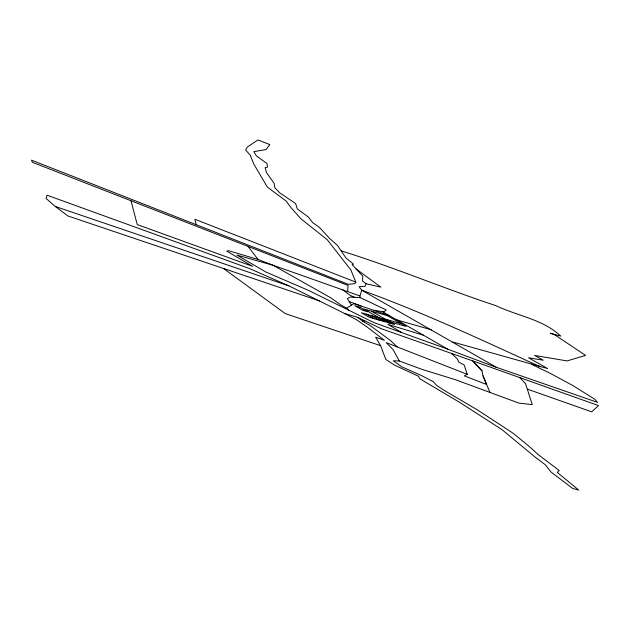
<?xml version="1.0" encoding="UTF-8"?>
<svg xmlns="http://www.w3.org/2000/svg" width="630" height="630" viewBox="0 0 630 630"><rect width="100%" height="100%" fill="white"/><g stroke="black" fill="none" stroke-linecap="round" stroke-linejoin="round"><path stroke-width="0.94" d="M347.642 291.611L348.043 285.414L32.374 162.28L31.5 160.146L348.311 284.319L354.832 283.673L355.793 282.114L350.91 270.034L327.183 239.652L300.904 218.799L291.013 207.632L286.193 201.112L267.309 187.008L253.756 163.973L250.283 155.224L245.637 150.066L247.259 147.081L257.954 139.939L269.829 144.585L266.017 149.594L253.819 151.609L256.402 155.893L266.955 163.516L267.53 167.1L265.135 167.627L266.466 172.51L274.129 183.385L274.9 187.795L279.885 192.953L295.627 203.553L297.321 208.908L308.527 217.185L312.669 222.626L319.386 227.391L330.018 238.888L337.436 245.361L345.87 257.851L353.501 264.135L352.186 264.647L362.817 276.239L362.526 280.996L366.061 283.728L380.851 287.146L356.147 268.971M373.952 310.362L384.103 311.818L386.206 309.928L360.242 297.628L359.911 295.942L361.785 290.225L359.076 286.705L365.132 286.256L366.061 283.728M130.985 200.702L137.238 224.564L252.606 266.348L226.713 251.094L228.619 250.74L258.009 259.45L273.05 265.254L330.931 297.911L340.743 304.873L346.587 308.172L353.997 303.628L389.033 315.441M451.308 353.359L457.223 358.809L458.979 362.226L464.16 364.967L467.247 374.307L464.349 375.882L486.58 384.481L482.99 375.827L481.989 370.849L472.697 360.895L381 328.592L358.139 317.622M319.662 300.943L67.827 215.932L54.345 205.726L46.084 198.411L47.1 195.206L249.511 268.553L288.886 285.863L344.76 313.559L357.808 317.363L362.667 321.166L364.723 320.875M351.43 305.204L347.343 298.589L350.327 297.045L360.242 297.628M481.989 370.849L472.689 360.888L519.805 377.614L525.507 383.599L532.24 404.633L519.01 403.137L455.781 379.827L422.415 369.503L399.318 361.022L393.246 360.746L401.751 366.802L421.565 375.606L433.314 381.685L436.59 385.402L445.205 390.986L477.154 409.752L512.899 433.086L528.909 446.15L538.107 454.49L559.227 470.523L557.266 472.39L578.71 490.061L572.717 488.47L550.896 471.917L545.32 464.767L535.508 457.411L501.937 429.605L459.357 402.176L419.848 378.795L418.58 376.283L394.474 365.109L385.796 359.407L380.622 345.689L375.645 337.192L384.371 340.294L367.566 327.372L356.848 319.945L344.76 313.559M452.852 342.027L547.549 368.534L528.546 357.777L543.225 360.21L534.602 355.43L567 360.919L585.609 355.407L555.188 335.113L550.25 333.183L560.755 336.105C542.776 319.15 517.545 316.063 495.936 305.652C443.93 288.54 393.49 267.025 341.161 250.874M401.349 323.678L386.214 319.386L391.057 322.158M386.599 319.898L361.376 312.732L369.44 317.363L394.663 324.521L371.306 311.118M396.829 319.922L431.369 329.797M423.549 335.255L387.93 324.356L401.696 332.601M380.622 345.689L285.209 313.575L223.5 268.482M55.401 206.522L288.886 285.863M531.437 364.266L550.045 373.228L572.552 385.363L594.767 399.247L597.547 402.389L492.455 365.928L447.796 349.185L374.007 322.639L308.668 290.461L265.868 272.018L236.919 255.079L273.05 265.254L359.911 295.942M519.805 377.614L598.5 405.602L591.696 411.823L527.397 389.143M349.366 301.589L361.061 306.007M355.793 282.114L194.898 219.272L196.158 224.682M467.247 374.307L386.206 342.625L393.167 349.697L399.318 361.022M540.241 366.755C481.375 339.806 422.706 312.291 361.785 290.225L496.424 367.306M354.651 297.392L350.052 295.265L342.555 289.808M382.402 311.637L447.796 349.185M381.552 318.465L389.616 323.088M376.512 317.032L384.576 321.654M371.464 315.599L379.528 320.221M366.424 314.165L374.488 318.788M362.667 321.166L370.188 325.568L390.387 340.42L397.223 346.941M346.587 308.172L348.697 310.11M247.992 246.291L258.009 259.45M489.943 392.262L482.99 375.827M359.785 307.133L354.737 305.7L362.801 310.33L367.841 311.763L359.785 307.133M387.442 315.701L363.864 309.007L382.607 319.757L406.185 326.458L387.442 315.701"/></g></svg>
